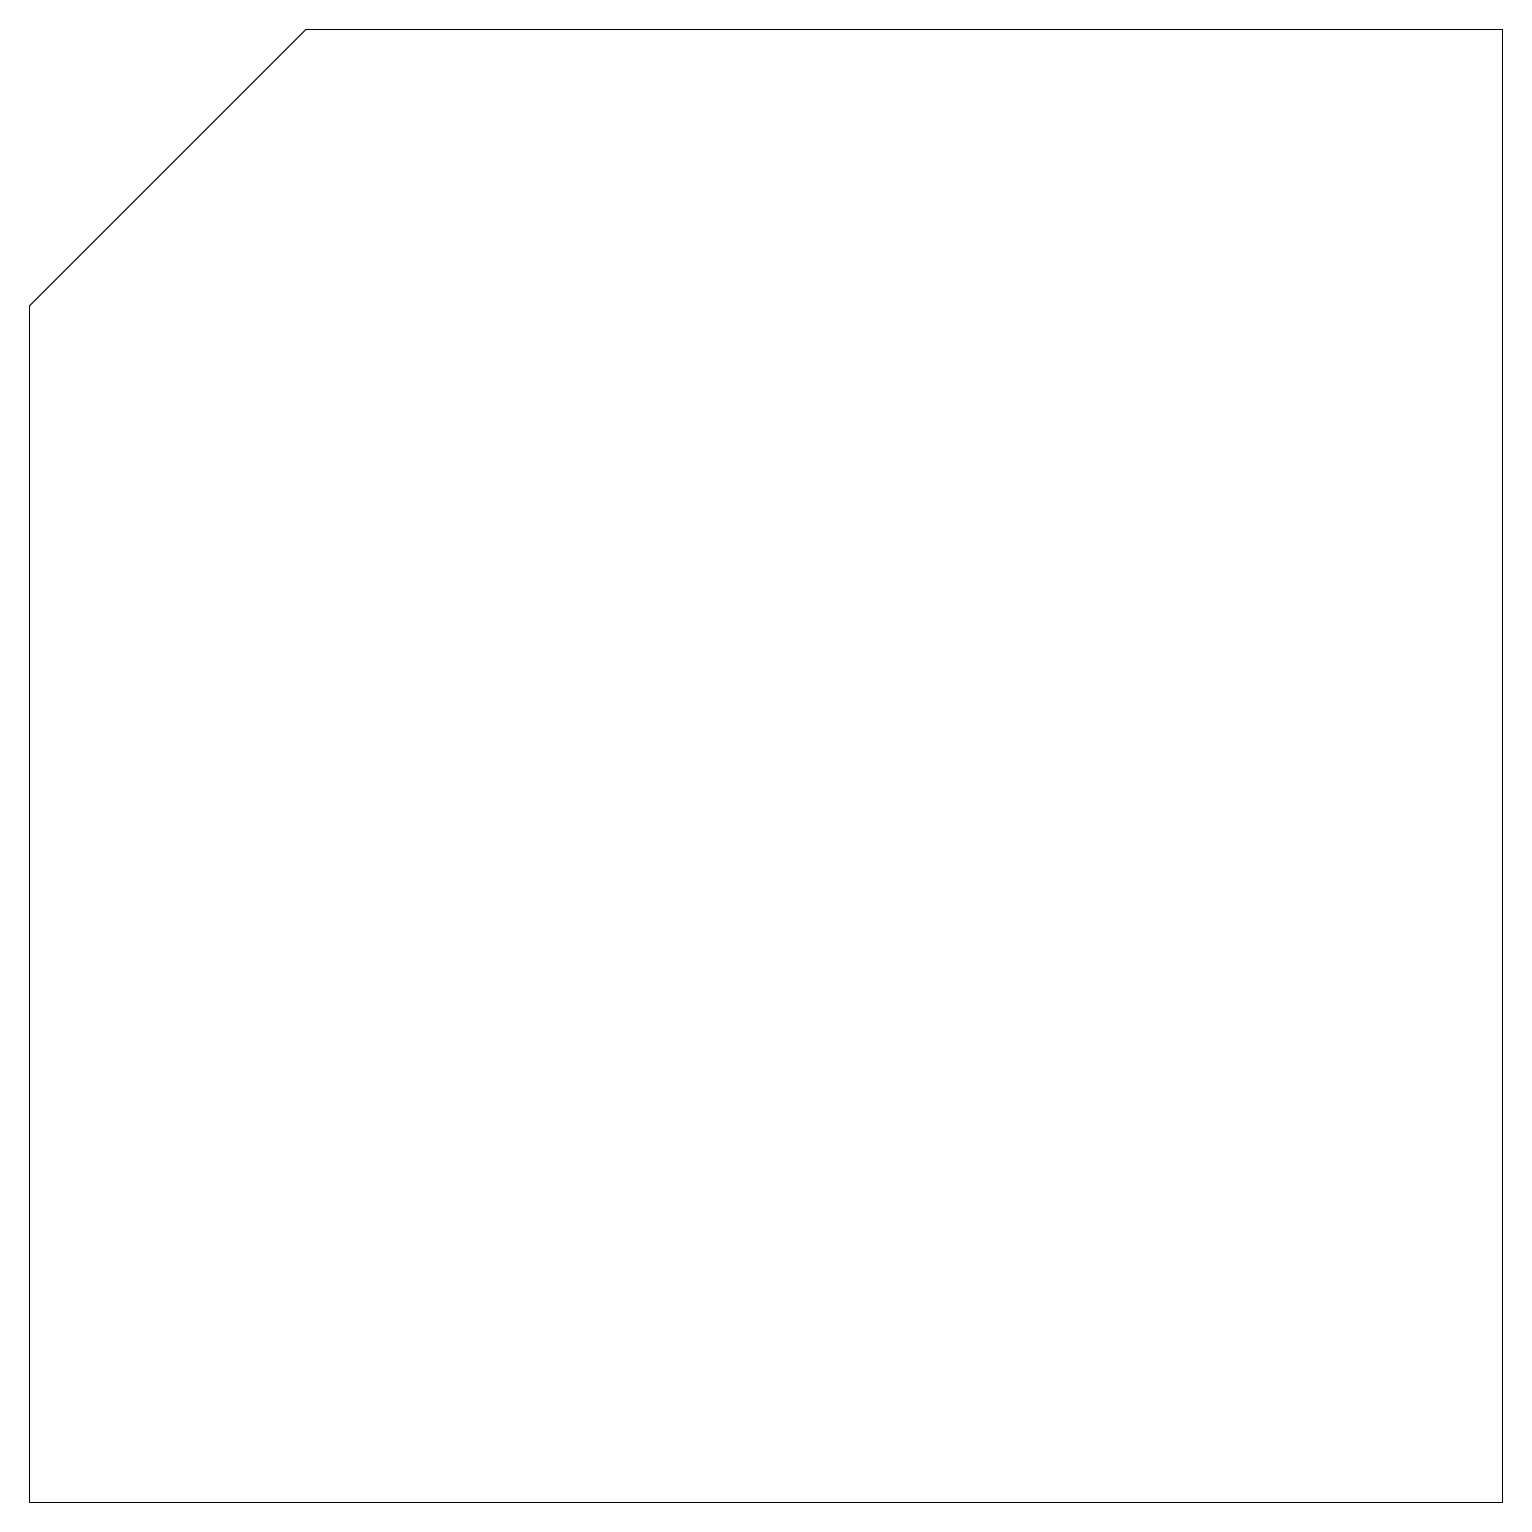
# Model space of a CAD drawing. Header units: millimetres. Extents: x 2190.5 to 2270.5, y 3126.9 to 3206.9.
import ezdxf

# ---------------------------------------------------------------- set-up
doc = ezdxf.new("R2010")
doc.units = ezdxf.units.MM
doc.layers.add('A-DETL-THIN', color=151, linetype='Continuous', lineweight=13)

msp = doc.modelspace()

# ---------------------------------------------------------------- linework, layer by layer
at = {"layer": 'A-DETL-THIN'}
for p, q in [((2190.463, 3191.887), (2205.463, 3206.887)), ((2205.463, 3206.887), (2270.463, 3206.887)), ((2270.463, 3206.887), (2270.463, 3126.887)), ((2190.463, 3126.887), (2190.463, 3191.887)), ((2270.463, 3126.887), (2190.463, 3126.887))]:
    msp.add_line(p, q, dxfattribs=at)

doc.saveas('drawing.dxf')
